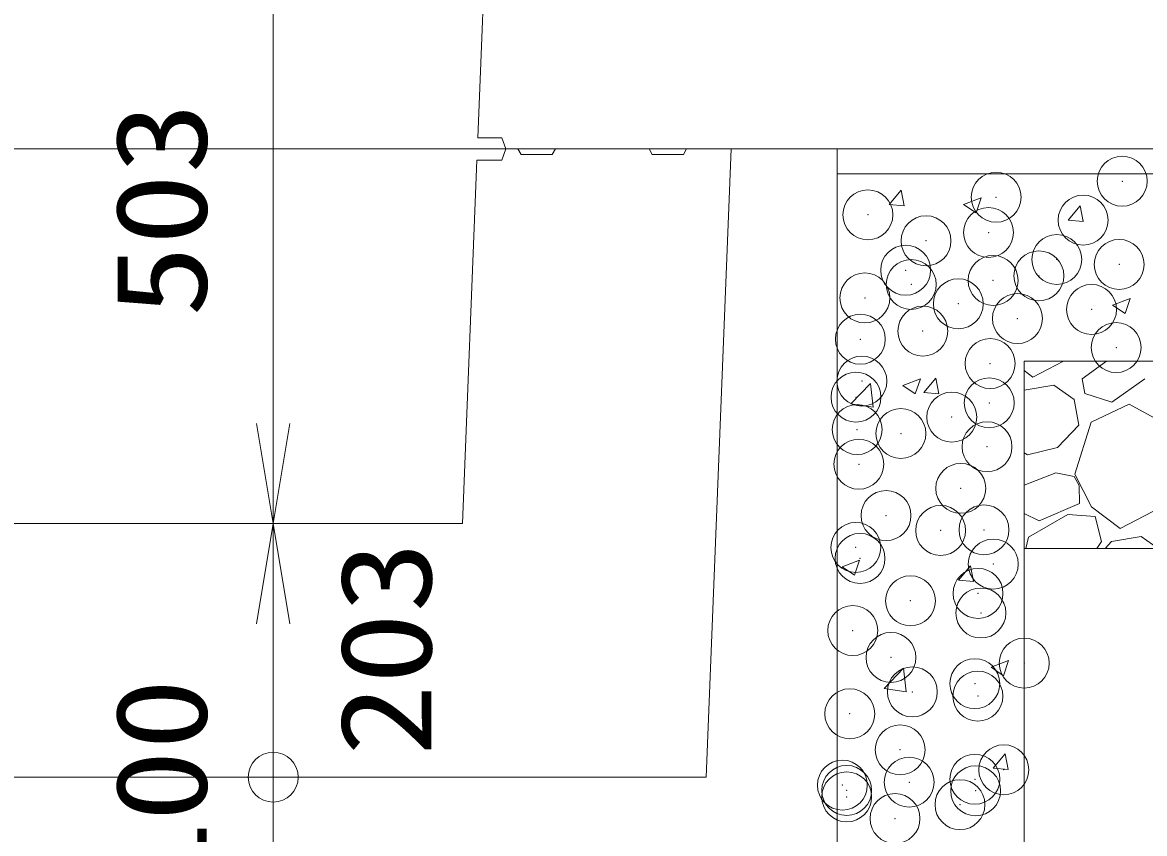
# Model space of a CAD drawing. Units: millimetres at full size. Extents: x 0 to 33600, y 55520 to 79280.
# Drawn here: x 21597 to 22496, y 62026 to 62675 of the extents above; entities that cross this region are included whole.
import ezdxf
from ezdxf.enums import TextEntityAlignment as Align

# ---------------------------------------------------------------- set-up
doc = ezdxf.new("R2010")
doc.units = ezdxf.units.MM
doc.header["$LTSCALE"] = 80.0044
doc.header["$PDMODE"] = 32
doc.header["$PDSIZE"] = 40
for name, color, linetype, lineweight in [('0_2', 4, 'Continuous', 13), ('寸法', 6, 'Continuous', 13), ('ﾊｯﾁﾝｸﾞ', 4, 'Continuous', 9)]:
    doc.layers.add(name, color=color, linetype=linetype, lineweight=lineweight)
doc.styles.add('ＭＳ ゴシック', font='')
doc.styles.get('ＭＳ ゴシック').set_extended_font_data('MS Gothic')

# ---------------------------------------------------------------- blocks, each defined once
blk = doc.blocks.new('open_arrow')
at = {"color": 0, "linetype": 'Continuous', "lineweight": -2}
blk.add_lwpolyline([(7.5, 1.25), (0, 0), (7.5, -1.25)], dxfattribs=at)
blk = doc.blocks.new('dimension_origin')
at = {"color": 0, "linetype": 'Continuous', "lineweight": -2}
blk.add_circle((0, 0), 1.25, dxfattribs=at)

msp = doc.modelspace()

# ---------------------------------------------------------------- linework, layer by layer
at = {"layer": '0_2', "color": 3}
for points in [[(20797, 62574), (24403, 62574), (24403, 65030), (20797, 65030)], [(21962.24, 62583), (21981.52, 62583), (21984.52, 62574), (21315.48, 62574), (21318.48, 62583), (21337.76, 62583), (21330, 62777), (21970, 62777)]]:
    msp.add_lwpolyline(points, close=True, dxfattribs=at)
msp.add_lwpolyline([(21154.96, 62071), (22145.04, 62071), (22165.04, 62574), (22129.38, 62574), (22126.88, 62569.5), (22101.88, 62569.5), (22099.38, 62574), (22024.38, 62574), (22021.88, 62569.5), (21996.88, 62569.5), (21994.38, 62574), (21984.52, 62574), (21981.52, 62565), (21961.52, 62565), (21950, 62274), (21350, 62274)], dxfattribs=at)
at = {"layer": '0_2', "color": 7}
for points in [[(24403, 62574), (22250, 62574), (22250, 62554), (24403, 62554)], [(20650, 62554), (20650, 62404), (20900, 62404), (20900, 61821), (22400, 61821), (22400, 62404), (24550, 62404), (24550, 62554), (22250, 62554), (22250, 61971), (21050, 61971), (21050, 62554)], [(22400, 62404), (24550, 62404), (24550, 62254), (22400, 62254)]]:
    msp.add_lwpolyline(points, close=True, dxfattribs=at)
at = {"layer": '寸法'}
for p, q in [((21798.33, 62777), (21798.33, 62274)), ((21798.33, 62071), (21798.33, 62274)), ((21798.33, 62151), (21798.33, 61811))]:
    msp.add_line(p, q, dxfattribs=at)
at = {"layer": 'ﾊｯﾁﾝｸﾞ'}
for p, q in [((22291.75, 62529.48), (22301.39, 62540.97)), ((22303.71, 62528.43), (22301.39, 62540.97)), ((22291.75, 62529.48), (22303.71, 62528.44)), ((22351.35, 62529.53), (22365.35, 62534.9)), ((22351.35, 62529.53), (22361.3, 62522.82)), ((22361.29, 62522.82), (22365.35, 62534.9)), ((22435.2, 62516.93), (22444.85, 62528.42)), ((22447.16, 62515.88), (22444.84, 62528.42)), ((22435.2, 62516.93), (22447.16, 62515.88)), ((22470.73, 62449), (22484.73, 62454.38)), ((22470.73, 62449), (22480.68, 62442.29)), ((22480.68, 62442.29), (22484.73, 62454.38)), ((22406.84, 62391.35), (22431.37, 62404)), ((22465.75, 62404), (22446.44, 62389.97)), ((22400, 62396.54), (22406.84, 62391.35)), ((22261.11, 62370.01), (22276.69, 62386.24)), ((22278.87, 62367.23), (22276.66, 62386.22)), ((22302.68, 62384.5), (22316.69, 62389.87)), ((22302.68, 62384.5), (22312.63, 62377.79)), ((22312.63, 62377.79), (22316.69, 62389.87)), ((22319.5, 62379.04), (22329.14, 62390.53)), ((22331.46, 62378), (22329.14, 62390.53)), ((22400, 62380.91), (22423.54, 62384.83)), ((22423.54, 62384.83), (22439.91, 62373.27)), ((22448.4, 62378.17), (22446.44, 62389.97)), ((22496.62, 62389.84), (22470.14, 62371.32)), ((22319.5, 62379.04), (22331.46, 62378)), ((22470.14, 62371.32), (22448.4, 62378.17)), ((22261.09, 62369.98), (22278.87, 62367.23)), ((22443.65, 62352.79), (22439.91, 62373.27)), ((22484.04, 62369.65), (22453.54, 62355.27)), ((22509.97, 62355.52), (22484.04, 62369.65)), ((22426.54, 62334.83), (22443.65, 62352.79)), ((22453.54, 62355.27), (22440.35, 62313.71)), ((22400, 62330.81), (22402.43, 62328.99)), ((22402.43, 62328.99), (22426.54, 62334.83)), ((22425.24, 62314.68), (22400, 62304.76)), ((22439.84, 62311.8), (22425.24, 62314.68)), ((22440.35, 62313.71), (22453.84, 62287.55)), ((22444.04, 62304.52), (22439.84, 62311.8)), ((22444.28, 62290.11), (22444.04, 62304.52)), ((22411.87, 62276.25), (22444.28, 62290.11)), ((22453.84, 62287.55), (22476.84, 62270.11)), ((22400, 62282.12), (22411.87, 62276.25)), ((22403.24, 62263.18), (22434.77, 62281.38)), ((22434.77, 62281.38), (22456.83, 62279.57)), ((22456.83, 62279.57), (22461.78, 62259.8)), ((22476.84, 62270.11), (22503, 62283.6)), ((22401.29, 62254), (22403.24, 62263.18)), ((22461.78, 62259.8), (22458.11, 62254)), ((22464.73, 62254), (22469.94, 62259.66)), ((22469.94, 62259.66), (22493.54, 62263.59)), ((22493.54, 62263.59), (22507.12, 62254)), ((22254.02, 62239.47), (22268.02, 62244.84)), ((22263.97, 62232.76), (22268.02, 62244.84)), ((22254.02, 62239.47), (22263.97, 62232.76)), ((22347.25, 62228.6), (22356.89, 62240.09)), ((22359.21, 62227.56), (22356.89, 62240.09)), ((22347.25, 62228.6), (22359.21, 62227.56)), ((22373.4, 62158.94), (22387.41, 62164.32)), ((22383.35, 62152.23), (22387.41, 62164.32)), ((22287.63, 62142.08), (22303.2, 62158.32)), ((22305.39, 62139.3), (22303.18, 62158.29)), ((22373.4, 62158.94), (22383.35, 62152.23)), ((22287.6, 62142.06), (22305.39, 62139.3)), ((22375, 62078.17), (22384.64, 62089.66)), ((22386.96, 62077.12), (22384.64, 62089.66)), ((22375, 62078.17), (22386.96, 62077.12))]:
    msp.add_line(p, q, dxfattribs=at)
for p in [(22478.44, 62548.14), (22377.41, 62535.34), (22274.73, 62521.26), (22447.05, 62517.05), (22321.24, 62500.49), (22371.31, 62507.08), (22426.02, 62485.5), (22476, 62481.56), (22304.94, 62476.89), (22411.71, 62472.38), (22309.38, 62465.48), (22374.98, 62468.76), (22272.29, 62454.68), (22347.11, 62450.02), (22453.88, 62445.51), (22394.44, 62438.17), (22318.69, 62428.2), (22268.63, 62421.61), (22473.57, 62414.98), (22372.55, 62402.18), (22269.86, 62388.1), (22265.15, 62375.23), (22371.92, 62370.71), (22341.83, 62359.29), (22266.08, 62349.31), (22301.12, 62346.15), (22370.12, 62335.6), (22267.43, 62321.52), (22349.04, 62302.24), (22289.21, 62280.4), (22332.97, 62268.52), (22367.69, 62269.02), (22265, 62254.94), (22268.38, 62246.16), (22375.14, 62241.65), (22308.79, 62212.22), (22362.91, 62218.15), (22365.25, 62202.44), (22262.57, 62188.36), (22293.18, 62166.85), (22399.94, 62162.34), (22360.36, 62145.86), (22310.29, 62139.27), (22362.82, 62135.87), (22260.13, 62121.78), (22300.53, 62092.89), (22383.5, 62076.95), (22360.39, 62069.29), (22254.23, 62064.65), (22257.68, 62060.39), (22307.75, 62066.98), (22361, 62060.14), (22257.7, 62055.2), (22348.46, 62048.98), (22296.4, 62037.79)]:
    msp.add_point(p, dxfattribs=at)

# ---------------------------------------------------------------- block references
at = {"layer": '寸法'}
for name, p, xscale, yscale, rotation in [('open_arrow', (21798.33, 62274), 10.7, 10.7, 90), ('open_arrow', (21798.33, 62274), 10.7, 10.7, 270), ('dimension_origin', (21798.33, 62071), 16, 16, 90), ('dimension_origin', (21798.33, 62071), 16, 16, 90)]:
    msp.add_blockref(name, p, dxfattribs=dict(at, xscale=xscale, yscale=yscale, rotation=rotation))

# ---------------------------------------------------------------- texts
at = {"layer": '寸法', "style": 'ＭＳ ゴシック', "width": 1.15}
for s, p in [('503', (21708.33, 62525.5)), ('203', (21888.33, 62174)), ('100', (21708.33, 62064))]:
    msp.add_text(s, height=73.31, rotation=90, dxfattribs=at).set_placement(p, align=Align.MIDDLE_CENTER)

doc.saveas('drawing.dxf')
